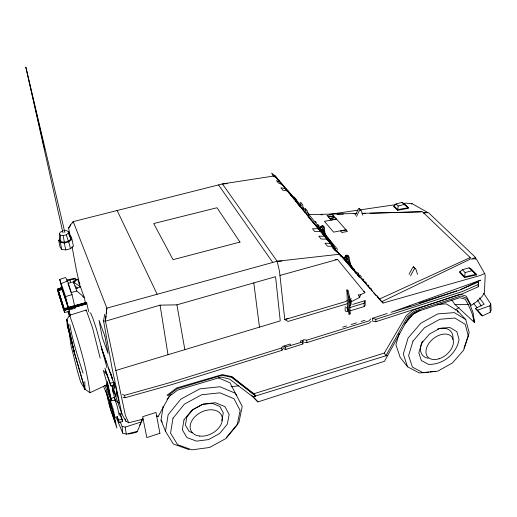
<?xml version="1.0" encoding="UTF-8"?>
<svg xmlns="http://www.w3.org/2000/svg" width="517" height="517" viewBox="0 0 517 517"><rect width="100%" height="100%" fill="white"/><g stroke="black" fill="none" stroke-linecap="round" stroke-linejoin="round"><path stroke-width="0.78" d="M404.417 203.995L408.417 207.66L408.501 208.293L397.663 210.309L393.631 206.522L395.97 203.924L402.071 202.412L404.417 203.995L404.41 204.532L406.162 206.141M370.049 213.269L422.344 211.634L470.199 257.569L470.127 259.211L381.708 301.728L377.727 297.437M475.524 259.075L475.614 257.498L428.451 212.623L423.152 212.888L427.598 212.409L412.088 203.646L405.897 203.142L403.499 203.491M62.337 289.352L58.479 290.929L58.324 293.139L64.515 312.52L69.368 311.389M387.155 313.502L372.647 318.22L372.673 321.193L375.872 321.716L461.959 293.966L478.257 286.786L478.387 282.011L460.46 289.669M143.248 419.093L128.727 422.783L125.405 415.448L105.423 321.199L106.851 308.126L73.24 221.599L222.4 183.942L274.863 175.858L301.198 205.624M64.515 312.52L64.69 310.265L68.813 309.082M114.528 382.302L113.779 389.773L116.112 396.377L116.655 391.123M395.97 203.924L398.161 205.966L397.663 210.309M462.372 269.693L465.138 272.595L464.544 277.577L476.351 274.928L476.273 274.236L471.246 269.04L469.061 267.825L462.372 269.693L459.464 272.207L464.544 277.577M104.731 314.258L103.549 320.895L105.423 321.199L106.011 315.816M106.263 313.509L106.851 308.126L277.125 261.247L339.398 254.241L383.065 303.02L480.235 275.496L484.623 273.519L476.235 258.733L471.213 259.069L475.614 257.498M478.257 286.786L478.387 282.011M189.138 449.674L173.331 443.993L165.505 431.294L161.013 420.14L163.191 406.129M165.505 431.294L168.128 414.821L180.763 399.163L199.885 388.842L219.977 386.761L235.422 393.288L242.221 406.375L238.932 422.37L226.666 437.175M302.833 343.973L302.968 340.309L300.5 341.02L300.752 342.48L285.604 346.991L283.839 346.028L284.072 349.001L285.798 349.453L302.833 343.973L302.968 340.309M221.735 420.799L223.286 412.844L219.803 406.433L212.132 403.318L202.289 404.41L192.983 409.464L186.792 417.083L185.409 425.155L189.144 431.469L192.667 432.794M350.791 302.09L350.746 300.351M350.823 301.934L359.735 297.346L360.401 294.884L364.905 292.654L363.884 291.401M399.221 333.42L395.906 344.755L400.19 357.447L407.551 366.792L419.377 373.003L423.979 372.505M128.649 434.041L136.398 432.386L137.386 431.327L142.711 418.712L141.38 421.594M116.68 391.653L116.099 393.392L117.456 393.23M463.995 348.193L469.197 332.644L465.772 319.584L457.603 310.846L446.229 303.873L437.653 304.494M349.899 310.917L364.214 306.555L364.039 303.285L365.054 300.674L352.697 304.416M479.485 297.915L484.171 304.183L475.388 308.416L481.366 315.402L482.542 315.855L490.265 312.229L491.15 310.013L490.769 303.957L483.712 293.255M490.265 312.229L490 305.754L490.769 303.957M139.719 425.187L140.714 423.029M123.085 397.334L125.036 397.754L170.772 384.9L281.927 350.345L281.733 347.947L282.573 346.248M355.276 215.169L358.107 209.43L359.108 208.332L359.974 209.107L360.465 210.49M356.465 216.474L359.309 210.723L360.31 209.624L359.108 208.332M409.063 274.294L412.392 268.013L413.516 266.811L414.421 267.606M410.524 275.897L413.871 269.609L415.002 268.407L413.516 266.811M156.735 416.54L158.312 416.295L169.201 396.377L177.661 390.102L221.379 377.022L229.593 379.135L252.949 396.81L257.944 401.909L384.48 361.293L408.766 317.199L414.731 312.371L459.872 297.669L465.177 299.181L468.182 304.494L472.021 313.296L474.399 322.485L454.928 304.429L451.755 299.931M459.555 294.464L412.857 310.168L406.142 315.777L384.344 353.053L385.902 355.774L407.467 316.792L414.117 311.337L460.718 296.015L466.45 298.128L469.675 303.647L473.074 312.772L474.399 322.485L473.656 318.201M71.637 237.917L73.446 246.254L70.461 248.703L65.808 249.918L61.697 249.31L60.075 247.178L58.77 240.411L59.545 239.151M320.088 228.152L321.225 226.317C325.277 224.242 316.921 228.508 321.542 229.781M63.927 230.744L66.26 230.582L68.302 231.519L70.835 237.025L70.881 239.158L68.322 241.226L64.347 242.253L60.838 241.743L59.455 239.946L59.339 233.807L60.418 232.068L63.152 230.795M347.463 258.868L346.093 259.495L344.587 257.77L345.789 255.844L346.985 255.204L348.607 255.773L350.565 264.458L351.961 267.237L350.558 265.551M346.733 256.93L345.789 255.844L344.587 257.77M70.176 236.456L68.58 227.816L70.59 224.759M72.367 222.924L73.24 221.599L71.184 224.035L69.743 226.911L68.58 227.816M349.847 306.07L351.133 304.132L351.017 300.131L350.158 299.718L349.427 299.963L349.557 300.571L350.539 300.674L351.017 300.131L350.158 299.718L349.557 300.571M364.214 306.555L365.286 305.011M281.927 350.345L283.09 348.671M167.03 399.46L171.004 394.51M370.676 318.873L368.983 320.889L306.717 340.199L303.576 339.643M405.761 322.576L412.87 314.233L418.35 311.24M404.701 324.004L413.018 314.246L420.037 310.42M100.149 358.048L92.646 328.185L86.223 310.032L69.601 315.273L66.842 319.564L67.191 324.999L74.532 353.195L85.008 389.314L74.532 353.195L67.191 324.999M371.135 321.335L369.015 323.267L306.859 342.59L304.532 342.532M58.77 240.411L60.334 242.441L64.295 243.016L68.78 241.859L71.669 239.52M62.143 287.601L57.82 289.009L64.121 308.63L86.003 302.775L86.294 304.048L65.006 309.967L86.216 303.705L64.715 310.019L63.862 309.89L57.322 289.307L61.904 287.749M57.471 289.908L62.059 288.415M59.339 233.807L60.431 235.203L63.19 235.597L66.312 234.796L68.334 233.186L68.302 231.519M167.76 395.835L177.137 388.719L222.148 375.277L231.487 377.281L255.708 395.97L252.949 396.81L387.453 355.315L385.902 355.774M167.023 395.214L176.853 387.879L222.265 374.592L231.674 376.589L253.963 393.721L255.708 395.97L231.674 376.589M340.658 255.876L341.162 255.501L347.321 261.634L354.274 269.952L359.257 277.131M346.08 259.444L347.23 258.636M78.5 282.295L77.796 279.206L73.672 282.062L73.698 283.523M411.442 204.079L412.088 203.646M455.038 310.019L459.102 307.505M73.795 278.947L75.107 278.211L75.766 280.737L74.461 281.481L73.795 278.947L66.635 280.886M347.747 300.338L344.981 301.792L284.777 319.616L279.503 271.38L277.125 261.247L222.4 183.942L227.183 183.625M349.137 299.614L351.211 298.522M347.392 303.699L288.098 321.425L284.777 319.616L288.047 318.33M85.486 310.394L86.223 310.032M84.807 381.546L84.891 389.185L89.997 392.739L106.36 384.997L106.793 382.406L103.322 370.443L107.168 375.071M321.516 229.787L322.815 229.186M379.239 299.156L470.199 257.569M478.419 284.447L462.095 291.62L375.859 319.338L372.647 318.22M61.336 283.555L67.527 280.957L72.037 294.632L75.217 308.268L68.826 310.058L65.614 296.571L59.707 279.426L65.581 277.506L67.527 280.957M76.044 288.544L80.497 286.916L84.193 297.217L85.628 303.485M324.243 227.874L325.077 233.671L326.305 236.191L324.773 233.322L322.356 225.709L324.243 227.874L323.913 226.265L322.356 225.709L320.12 228.146L321.225 226.317L324.624 234.175M475.388 308.416L477.624 310.155L490 305.754M349.02 314.252L350.067 313.897L349.628 297.165L348.044 290.192L346.933 289.959L347.372 305.502L349.02 314.252L348.561 297.197L346.933 289.959M407.771 306.801L410.065 306.058M419.229 303.078L456.64 290.909M120.196 421.878L122.077 426.338L125.198 427.12L141.755 421.775M283.839 346.028L290.166 344.012L290.541 345.466M122.077 419.08L122.6 421.491L119.091 422.602L118.555 420.192L122.077 419.08L119.97 413.083M71.424 282.431L73.698 281.72M253.963 393.721L384.344 353.053M66.939 279.949L75.107 278.211M57.322 289.307L63.714 309.276L64.567 309.399L86.003 302.775M111.795 400.649L111.013 398.394L114.438 397.334L111.84 385.501M342.7 327.158L346.539 325.969M351.146 324.54L356.517 322.879M361.124 321.451L364.963 320.269M281.733 347.947L170.352 382.49L124.526 395.337L122.471 394.458M300.752 342.48L302.703 341.879M105.429 370.611L110.787 385.844L114.399 384.738L101.112 346.61M107.316 382.916L110.295 396.313L107.458 388.099L108.809 387.685M349.692 307.647L364.039 303.285M110.787 385.844L110.224 383.291L113.843 382.186M65.614 296.571L72.037 294.632M115.795 370.476L280.253 320.87L275.561 276.692L176.911 304.836L160.063 305.146L105.423 321.199M349.427 299.963L350.326 299.692M465.138 272.595L471.847 270.708L476.273 274.236L464.693 276.828L459.736 271.593M65.258 297.747L68.412 307.356L86.578 302.309M279.917 275.445L337.53 259.444L364.905 292.654M71.023 292.603L76.807 291.006L84.193 297.217L82.701 296.81M75.553 279.813L77.796 279.206M62.447 288.861L58.124 290.27L64.431 309.909M116.021 416.838L122.703 433.123L126.303 434.17L137.386 431.327M58.331 288.635L62.156 287.659M398.161 205.966L404.288 204.441L408.417 207.66L397.786 209.643L393.851 205.947M68.651 283.129L70.667 282.67L70.002 280.124M349.04 302.044L350.869 301.708M330.085 214.264L358.016 210.167M360.407 209.818L395.524 204.667M230.97 386.774L238.919 385.753M425.51 372.343L428.58 372.014M430.112 371.852L435.482 371.271M111.207 405.509L110.173 400.623L115.213 400.274L119.459 403.26M320.967 214.807L322.576 214.755M337.058 214.303L343.495 214.103M353.958 213.773L356.368 213.702M362.003 213.521L365.222 213.424M277.125 261.247L281.959 261.104M335.113 259.515L337.53 259.444M348.561 297.197L349.628 297.165M356.536 213.463L308.966 214.613L320.172 228.365M362.184 213.327L421.045 211.899M320.831 231.493L314.788 231.571L312.501 228.766L318.524 228.688L322.847 233.774L318.524 228.688M360.401 294.884L358.139 294.884L359.735 297.346M454.928 304.429L468.182 304.494M158.312 416.295L156.237 415.797M327.125 239.132L321.167 239.054L318.815 236.166L324.754 236.256L329.155 241.426L324.754 236.256M333.103 246.389L327.397 246.15L324.98 243.184L330.673 243.442L335.139 248.69L330.673 243.442M349.318 299.808L350.584 299.892M110.173 400.623L112.874 407.978L115.097 417.982L114.399 416.463M287.471 190.986L282.883 190.178L280.918 187.768L285.481 188.576L289.423 193.203L285.481 188.576M460.317 294.205L466.36 296.235L471.22 305.418L477.185 301.282L482.238 296.299L484.377 292.932L485.198 275.27L484.623 273.519M218.316 377.791L229.962 382.806L236.741 395.835M280.317 182.301L276.446 180.582L278.372 182.934L282.256 184.653L284.201 186.863L280.317 182.301L282.256 184.653M69.853 236.295L71.617 237.109M89.784 312.772L90.766 313.237L93.092 318.879L96.44 328.999L107 367.865M111.853 385.559L122.012 414.304L125.948 421.277L128.727 422.783M465.772 319.584L454.34 312.623L437.809 313.897L420.76 323.241L408.081 338.047L403.305 354.048L407.551 366.792M277.144 178.443L273.079 175.838L271.658 173.027L275.251 176.148L279.07 180.633L275.251 176.148M344.981 306.755L347.43 308.332L347.637 311.609L345.272 311.105L345.078 308.203M80.497 286.916L73.672 282.062L76.807 291.006M336.741 250.81L332.114 247.242L334.589 250.267L339.236 253.834L341.278 256.148L336.741 250.81L339.236 253.834M74.829 285.875L77.602 288.111M415.002 268.407L415.907 269.202L417.536 274.314M360.31 209.624L361.183 210.4L362.889 215.259M402.071 202.412L404.288 204.441M322.757 231.823L316.546 225.645L316.068 226L321.555 232.669M347.993 262.358L341.162 255.501L353.447 270.397M312.533 221.418L309.063 217.851L316.785 226.414L312.533 221.418L314.782 224.145M472.738 271.205L476.351 274.928M469.061 267.825L471.847 270.708M251.385 395.053L257.944 401.909M302.781 207.375L305.941 210.755M307.518 212.448L309.625 214.704M290.845 195.083L294.845 199.782L287.762 190.857L292.88 197.552M295.924 201.249L299.983 206.018L295.924 201.249L294.005 196.848L296.086 199.368L298.012 203.782M303.259 210.16L302.729 204.803L300.59 202.225L301.127 207.569L305.25 212.409L303.111 209.812M307.66 215.415L310.846 219.208L306.665 214.29L305.049 208.17L307.24 210.807L308.849 216.946M373.681 292.842L376.208 295.711M298.167 204.357L300.28 206.787M477.624 310.155L482.542 315.855M358.107 274.243L359.619 276.039M360.62 277.241L370.166 288.641M371.174 289.843L372.175 291.039M376.673 295.343L378.147 297.113M381.585 301.249L383.065 303.02M325.464 235.183L326.305 236.191M317.858 224.384L319.396 226.239M322.976 230.556L323.997 231.79M357.764 272.53L358.785 273.764M359.813 274.999L361.344 276.853M362.882 278.702L363.903 279.936M365.435 281.791L366.463 283.025M367.994 284.88L369.022 286.114M370.553 287.963L371.574 289.197M321.199 229.606L322.737 231.467M324.786 233.949L337.601 249.446M350.933 265.564L351.961 266.804M353.492 268.659L354.52 269.9M356.058 271.761L357.085 273.002M315.305 221.295L316.326 222.536M354.468 271.645L356.006 273.506M274.863 175.858L340.787 255.921M322.556 233.878L324.553 236.301M325.548 237.516L333.53 247.21L334.021 246.842L328.398 238.647L322.097 231.112L316.546 225.645L334.021 246.842L327.739 237.936M351.961 267.237L349.615 264.342L345.789 255.844M324.172 233.561L326.143 235.952M473.572 303.408L477.017 307.667M353.596 269.228L359.212 277.118M218.536 184.918L272.756 262.481M477.501 299.918L481.224 305.98M161.013 420.14L162.241 422.137M85.008 389.314L80.646 382.095L77.395 371.057L70.894 345.078L69.304 332.599M351.799 266.998L350.248 264.09L346.972 255.146L344.581 257.718L346.985 255.204L348.956 257.427M117.055 210.316L157.136 294.199M68.334 233.186L70.881 239.158M104.789 385.488L111.394 401.082M103.574 386.49L111.472 405.735M350.158 299.718L350.616 304.888M115.213 400.274L117.346 406.692L119.272 415.481M69.601 315.273C78.571 340.49 86.326 366.159 89.997 392.739M101.519 348.697L105.003 358.455M105.811 360.704L106.612 362.953M108.699 368.789L112.228 378.664M113.585 382.464L114.399 384.738M125.14 419.003L125.948 421.277M104.873 368.11L110.224 383.291M114.438 397.334L115.756 401.082M114.095 397.25L115.427 401.037M119.679 413.161L122.6 421.491M117.256 416.437L118.555 420.192M111.478 400.585L106.315 384.519M116.991 416.528L119.091 422.602M83.075 373.184C77.938 357.202 72.69 341.117 69.769 324.566M67.966 283.613L70.771 291.853M63.798 293.307L61.853 287.394L62.221 288.919M62.589 290.115L68.315 307.57M67.856 307.092L62.266 290.043L59.707 279.426M68.283 311.421L69.491 315.144M67.986 311.79L69.452 316.307M58.479 290.929L64.211 308.778M66.312 234.796L68.322 241.226M457.603 310.846L458.01 312.378M106.483 384.189L107.458 388.099M68.78 241.859L70.461 248.703M63.714 309.276L63.862 309.89M58.014 288.745L58.163 289.352M64.567 309.399L64.715 310.019M68.412 307.356L70.461 315.9M62.99 232.947L25.85 67.171L64.864 232.469M25.85 67.171L41.147 133.851M41.502 135.415L42.226 138.556M42.581 140.126L43.661 144.831M44.023 146.401L44.74 149.536M108.311 399.609L107.458 395.86L113.83 414.485L116.913 428.102L110.535 409.348L109.165 403.357M79.489 282.612L79.831 284.137M80.116 286.554L76.413 270.242L72.063 246.674M78.933 283.058L79.217 284.311M86.753 303.085L88.665 311.615M107.245 381.443L111.013 398.394M112.499 389.747L113.191 392.894M64.295 243.016L65.808 249.918M111.233 373.875L112.551 379.917M113.54 384.454L114.36 388.235M122.012 414.304L112.26 369.222L103.549 320.895M115.317 385.288L118.781 401.263M124.526 395.337L125.036 397.754M60.334 242.441L61.697 249.31M349.776 312.352L350.067 313.897M176.911 304.836L184.853 349.634M63.19 235.597L64.347 242.253M160.063 305.146L168.012 354.707M125.198 427.12L126.303 434.17M253.789 282.825L259.469 327.132M122.077 426.338L122.703 433.123M285.604 346.991L285.798 349.453M60.431 235.203L60.838 241.743M306.717 340.199L306.859 342.59M365.054 300.674L365.248 304.287M347.521 306.839L347.56 307.796M375.859 319.338L375.872 321.716M437.401 329.142A18.509 12.279 -39.5 0 1 452.853 339.533M428.244 358.262A18.509 12.279 -39.5 0 1 422.88 340.929M172.975 418.272L170.552 433.168L177.59 444.672L191.904 449.829L209.547 447.502L226.007 438.455L237.161 425L240.134 410.492L233.936 398.672L219.925 392.823L201.727 394.755L184.427 404.12L172.975 418.272M184 419.823L182.301 429.808L186.947 437.589L196.557 441.137L208.506 439.612L219.68 433.479L227.228 424.341L229.173 414.524L224.914 406.601L215.44 402.737L203.246 404.094L191.684 410.362L184 419.823M412.986 341.104L408.617 355.573L412.411 367.122L423.1 372.757L437.705 371.187L452.453 362.973L463.62 350.209L468.344 336.108L465.229 324.308L454.87 318.052L439.909 319.248L424.483 327.72L412.986 341.104M421.807 342.978L418.822 352.684L421.297 360.491L428.457 364.349C442.959 364.996 456.569 353.815 459.051 339.566L456.879 331.643L449.868 327.5L439.831 328.353L429.517 334.034L421.807 342.978M480.403 280.22L460.253 289.85L415.093 305.095L391.046 312.352L480.403 280.22M159.915 433.311L146.822 437.569L142.653 416.702L155.992 412.456L159.915 433.311M239.985 242.079L173.04 259.676L153.711 223.544L217.024 207.737L239.985 242.079M345.925 229.761L333.575 232.133L324.418 221.308L336.58 219.124L345.925 229.761M346.112 229.981L340.593 231.002L341.879 232.495L347.411 231.467L346.112 229.981M336.393 219.079L330.958 220.035L329.73 218.607L335.152 217.657L336.393 219.079M333.639 215.912L328.23 216.862L327.022 215.447L332.412 214.51L333.639 215.912M333.775 216.074L328.373 217.024L329.594 218.445L335.01 217.489L333.775 216.074M104.854 336.063L99.057 320.366L102.288 337.543L108.085 353.447L104.854 336.063M112.267 409.238L105.901 390.665L109.022 404.262L115.394 422.971L112.267 409.238M74.532 353.195L66.842 319.564L74.532 353.195M199.652 436.083A17.1 11.91 -27.7 0 0 222.291 417.872A17.1 11.91 -27.7 0 0 196.828 414.983A17.1 11.91 -27.7 0 0 199.652 436.083M439.043 358.785A15.659 10.34 -39.5 0 0 451.929 337.019A15.659 10.34 -39.5 0 0 428.134 344.574A15.659 10.34 -39.5 0 0 439.043 358.785"/></g></svg>
